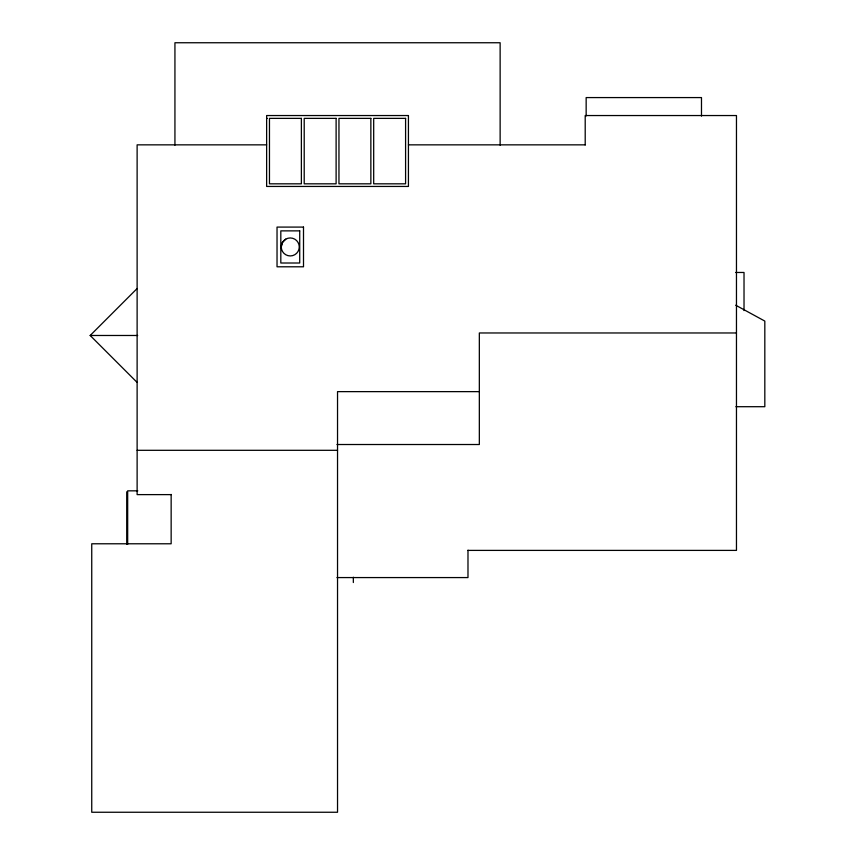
<?xml version="1.0" encoding="UTF-8"?>
<svg xmlns="http://www.w3.org/2000/svg" width="855" height="855" viewBox="0 0 855 855"><rect width="100%" height="100%" fill="white"/><g stroke="black" fill="none" stroke-linecap="round" stroke-linejoin="round"><path stroke-width="1.28" d="M281.263 246.945L282.471 242.446L285.762 239.154A8.999 8.999 0 0 1 299.261 246.945A8.999 8.999 0 0 1 285.762 254.737A8.999 8.999 0 0 1 285.762 239.154M137.131 382.431L90.181 335.481L137.131 288.52M266.632 118.375L267.337 118.375M266.632 144.848L137.121 144.848L137.121 494.618L171.15 494.618M408.434 144.848L585.205 144.848M735.674 272.467L744.021 272.467L744.021 310.579M736.465 332.969L479.334 332.969L479.334 444.515L336.966 444.515M90.181 335.481L137.687 335.481M479.334 391.633L337.533 391.633L337.533 812.25L91.742 812.25L91.742 543.78L171.15 543.78L171.15 494.436M735.888 406.702L764.819 406.702L764.819 321.085L735.717 305.214M137.121 450.307L337.533 450.307M137.794 490.834L127.673 490.834L127.673 544.357M467.984 550.396L736.465 550.396L736.465 115.543L585.205 115.543L585.205 145.029M336.966 577.574L467.984 577.574L467.984 550.171M701.485 116.109L701.485 97.577L586.156 97.577L586.156 115.959M500.132 145.2L500.132 42.75L174.933 42.75L174.933 145.2M353.339 577.232L353.339 582.533M126.722 491.785L126.722 544.357M408.434 115.543L266.632 115.543L266.632 186.443L408.434 186.443L408.434 115.543M301.377 118.375L269.464 118.375L269.464 183.825L301.377 183.825L301.377 118.375M336.111 118.375L304.209 118.375L304.209 183.825L336.111 183.825L336.111 118.375M370.856 118.375L338.954 118.375L338.954 183.825L370.856 183.825L370.856 118.375M405.591 118.375L373.688 118.375L373.688 183.825L405.591 183.825L405.591 118.375M303.504 227.088L277.031 227.088L277.031 266.792L303.504 266.792L303.504 227.088M299.72 230.871L280.814 230.871L280.814 263.009L299.72 263.009L299.72 230.871"/></g></svg>
